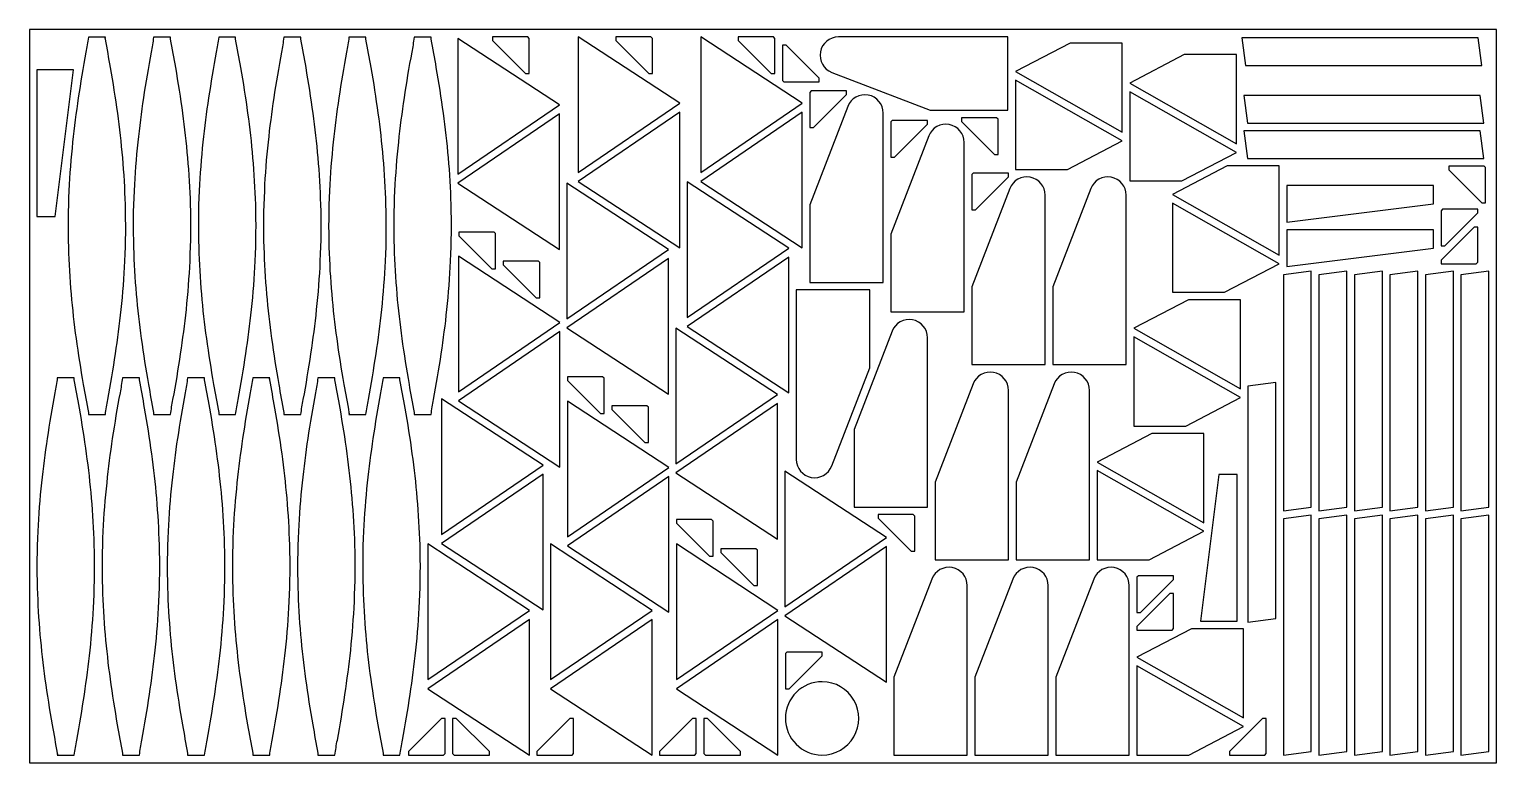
# Model space of a CAD drawing. Header units: metres. Extents: x 0 to 2000, y 0 to 1000.
import ezdxf

# ---------------------------------------------------------------- set-up
doc = ezdxf.new("R2010")
doc.units = ezdxf.units.M

msp = doc.modelspace()

# ---------------------------------------------------------------- linework, layer by layer
for points in [[(0, 0), (2000, 0), (2000, 1000), (0, 1000)], [(584, 987.4), (584, 802.4), (722.4, 896.9)], [(681.4, 987.6), (679.4, 989.6), (631.4, 989.6), (631.4, 984.6), (676.4, 939.6), (681.4, 939.6)], [(748.2, 989.8), (748.2, 804.8), (886.6, 899.3)], [(849.2, 987.6), (847.2, 989.6), (799.2, 989.6), (799.2, 984.6), (844.2, 939.6), (849.2, 939.6)], [(915.2, 989.8), (915.2, 804.8), (1053.6, 899.3)], [(1016.2, 987.6), (1014.2, 989.6), (966.2, 989.6), (966.2, 984.6), (1011.2, 939.6), (1016.2, 939.6)], [(1418.6, 981.3), (1344.2, 942.3), (1489.6, 859.6), (1489.6, 981.3)], [(1652.8, 988.6), (1657.8, 950.6), (1979.8, 950.6), (1974.8, 988.6)], [(1026.6, 930.2), (1028.6, 928.2), (1076.6, 928.2), (1076.6, 933.2), (1031.6, 978.2), (1026.6, 978.2)], [(1574.2, 965.5), (1499.8, 926.5), (1645.2, 843.8), (1645.2, 965.5)], [(60.4, 945), (10.4, 945), (10.4, 745), (35.4, 745)], [(1415.2, 809), (1489.6, 848), (1344.2, 930.7), (1344.2, 809)], [(1065.8, 916), (1063.8, 914), (1063.8, 866), (1068.8, 866), (1113.8, 911), (1113.8, 916)], [(1570.8, 793.2), (1645.2, 832.2), (1499.8, 914.9), (1499.8, 793.2)], [(1655.4, 910), (1660.4, 872), (1982.4, 872), (1977.4, 910)], [(722.4, 699.6), (722.4, 884.6), (584, 790.1)], [(886.6, 702), (886.6, 887), (748.2, 792.5)], [(1053.6, 702), (1053.6, 887), (915.2, 792.5)], [(1176.2, 875.8), (1174.2, 873.8), (1174.2, 825.8), (1179.2, 825.8), (1224.2, 870.8), (1224.2, 875.8)], [(1320.4, 877.4), (1318.4, 879.4), (1270.4, 879.4), (1270.4, 874.4), (1315.4, 829.4), (1320.4, 829.4)], [(1655.4, 861.8), (1660.4, 823.8), (1982.4, 823.8), (1977.4, 861.8)], [(1286.6, 804), (1284.6, 802), (1284.6, 754), (1289.6, 754), (1334.6, 799), (1334.6, 804)], [(1632.6, 813.7), (1558.2, 774.7), (1703.6, 692), (1703.6, 813.7)], [(1984.8, 811.6), (1982.8, 813.6), (1934.8, 813.6), (1934.8, 808.6), (1979.8, 763.6), (1984.8, 763.6)], [(732.6, 790.2), (732.6, 605.2), (871, 699.7)], [(896.8, 792), (896.8, 607), (1035.2, 701.5)], [(1713.8, 737), (1913.8, 762), (1913.8, 787), (1713.8, 787)], [(1629.2, 641.4), (1703.6, 680.4), (1558.2, 763.1), (1558.2, 641.4)], [(1926.2, 754.6), (1924.2, 752.6), (1924.2, 704.6), (1929.2, 704.6), (1974.2, 749.6), (1974.2, 754.6)], [(635.6, 721.4), (633.6, 723.4), (585.6, 723.4), (585.6, 718.4), (630.6, 673.4), (635.6, 673.4)], [(1713.8, 676.8), (1913.8, 701.8), (1913.8, 726.8), (1713.8, 726.8)], [(1972.2, 680.4), (1974.2, 682.4), (1974.2, 730.4), (1969.2, 730.4), (1924.2, 685.4), (1924.2, 680.4)], [(584.8, 690.8), (584.8, 505.8), (723.2, 600.3)], [(696, 682), (694, 684), (646, 684), (646, 679), (691, 634), (696, 634)], [(871, 502.4), (871, 687.4), (732.6, 592.9)], [(1035.2, 504.2), (1035.2, 689.2), (896.8, 594.7)], [(1747.4, 670.2), (1709.4, 665.2), (1709.4, 343.2), (1747.4, 348.2)], [(1795.8, 670.2), (1757.8, 665.2), (1757.8, 343.2), (1795.8, 348.2)], [(1844.2, 670.2), (1806.2, 665.2), (1806.2, 343.2), (1844.2, 348.2)], [(1892.6, 670.2), (1854.6, 665.2), (1854.6, 343.2), (1892.6, 348.2)], [(1941, 670.2), (1903, 665.2), (1903, 343.2), (1941, 348.2)], [(1989.4, 670.2), (1951.4, 665.2), (1951.4, 343.2), (1989.4, 348.2)], [(1579.8, 631.3), (1505.4, 592.3), (1650.8, 509.6), (1650.8, 631.3)], [(723.2, 403), (723.2, 588), (584.8, 493.5)], [(881.2, 592.4), (881.2, 407.4), (1019.6, 501.9)], [(1576.4, 459), (1650.8, 498), (1505.4, 580.7), (1505.4, 459)], [(783.4, 524.2), (781.4, 526.2), (733.4, 526.2), (733.4, 521.2), (778.4, 476.2), (783.4, 476.2)], [(1699, 518.6), (1661, 513.6), (1661, 191.6), (1699, 196.6)], [(561.8, 496), (561.8, 311), (700.2, 405.5)], [(733.4, 493), (733.4, 308), (871.8, 402.5)], [(843.8, 484.6), (841.8, 486.6), (793.8, 486.6), (793.8, 481.6), (838.8, 436.6), (843.8, 436.6)], [(1019.6, 304.6), (1019.6, 489.6), (881.2, 395.1)], [(1529.8, 448.9), (1455.4, 409.9), (1600.8, 327.2), (1600.8, 448.9)], [(700.2, 208.2), (700.2, 393.2), (561.8, 298.7)], [(871.8, 205.2), (871.8, 390.2), (733.4, 295.7)], [(1029.8, 397.6), (1029.8, 212.6), (1168.2, 307.1)], [(1526.4, 276.6), (1600.8, 315.6), (1455.4, 398.3), (1455.4, 276.6)], [(1596.2, 192.8), (1646.2, 192.8), (1646.2, 392.8), (1621.2, 392.8)], [(932, 329.4), (930, 331.4), (882, 331.4), (882, 326.4), (927, 281.4), (932, 281.4)], [(1206.8, 336.2), (1204.8, 338.2), (1156.8, 338.2), (1156.8, 333.2), (1201.8, 288.2), (1206.8, 288.2)], [(1747.4, 337.4), (1709.4, 332.4), (1709.4, 10.4), (1747.4, 15.4)], [(1795.8, 337.4), (1757.8, 332.4), (1757.8, 10.4), (1795.8, 15.4)], [(1844.2, 337.4), (1806.2, 332.4), (1806.2, 10.4), (1844.2, 15.4)], [(1892.6, 337.4), (1854.6, 332.4), (1854.6, 10.4), (1892.6, 15.4)], [(1941, 337.4), (1903, 332.4), (1903, 10.4), (1941, 15.4)], [(1989.4, 337.4), (1951.4, 332.4), (1951.4, 10.4), (1989.4, 15.4)], [(543.2, 298.2), (543.2, 113.2), (681.6, 207.7)], [(710.4, 298.2), (710.4, 113.2), (848.8, 207.7)], [(882, 298.2), (882, 113.2), (1020.4, 207.7)], [(992.4, 289.8), (990.4, 291.8), (942.4, 291.8), (942.4, 286.8), (987.4, 241.8), (992.4, 241.8)], [(1168.2, 109.8), (1168.2, 294.8), (1029.8, 200.3)], [(1511.6, 255), (1509.6, 253), (1509.6, 205), (1514.6, 205), (1559.6, 250), (1559.6, 255)], [(1557.6, 180.8), (1559.6, 182.8), (1559.6, 230.8), (1554.6, 230.8), (1509.6, 185.8), (1509.6, 180.8)], [(681.6, 10.4), (681.6, 195.4), (543.2, 100.9)], [(848.8, 10.4), (848.8, 195.4), (710.4, 100.9)], [(1020.4, 10.4), (1020.4, 195.4), (882, 100.9)], [(1584, 182.7), (1509.6, 143.7), (1655, 61), (1655, 182.7)], [(1032.6, 150.8), (1030.6, 148.8), (1030.6, 100.8), (1035.6, 100.8), (1080.6, 145.8), (1080.6, 150.8)], [(1580.6, 10.4), (1655, 49.4), (1509.6, 132.1), (1509.6, 10.4)], [(564.6, 10.4), (566.6, 12.4), (566.6, 60.4), (561.6, 60.4), (516.6, 15.4), (516.6, 10.4)], [(577, 12.4), (579, 10.4), (627, 10.4), (627, 15.4), (582, 60.4), (577, 60.4)], [(739.8, 10.4), (741.8, 12.4), (741.8, 60.4), (736.8, 60.4), (691.8, 15.4), (691.8, 10.4)], [(907, 10.4), (909, 12.4), (909, 60.4), (904, 60.4), (859, 15.4), (859, 10.4)], [(919.4, 12.4), (921.4, 10.4), (969.4, 10.4), (969.4, 15.4), (924.4, 60.4), (919.4, 60.4)], [(1683.8, 10.4), (1685.8, 12.4), (1685.8, 60.4), (1680.8, 60.4), (1635.8, 15.4), (1635.8, 10.4)]]:
    msp.add_lwpolyline(points, close=True)
for points in [[(80.5, 474.8), (103.6, 474.8, -0.011147), (107, 495.2, 0.009448), (117.4, 557.5, 0.010235), (125.2, 617.8, 0.015224), (130.2, 684, 0.019392), (130.9, 761.3, 0.014485), (127.2, 825, 0.01321), (120.4, 885.6, 0.008458), (110.7, 948, 0.003147), (103.6, 986.5, -0.046703), (103.6, 989.1), (80.5, 989.1, -0.011144), (77.2, 968.7, 0.009448), (66.7, 906.5, 0.010235), (59, 846.2, 0.015224), (53.9, 779.9, 0.01939), (53.2, 702.6, 0.014485), (56.9, 638.9, 0.01321), (63.7, 578.3, 0.008458), (73.5, 515.9, 0.003135), (80.5, 477.4, -0.046707)], [(169.3, 474.8), (192.4, 474.8, -0.011147), (195.8, 495.2, 0.009448), (206.2, 557.5, 0.010235), (214, 617.8, 0.015224), (219, 684, 0.019392), (219.7, 761.3, 0.014485), (216, 825, 0.01321), (209.2, 885.6, 0.008458), (199.5, 948, 0.003147), (192.4, 986.5, -0.046703), (192.4, 989.1), (169.3, 989.1, -0.011144), (166, 968.7, 0.009448), (155.5, 906.5, 0.010235), (147.8, 846.2, 0.015224), (142.7, 779.9, 0.01939), (142, 702.6, 0.014485), (145.7, 638.9, 0.01321), (152.5, 578.3, 0.008458), (162.3, 515.9, 0.003135), (169.3, 477.4, -0.046707)], [(258.1, 474.8), (281.2, 474.8, -0.011147), (284.6, 495.2, 0.009448), (295, 557.5, 0.010235), (302.8, 617.8, 0.015224), (307.8, 684, 0.019392), (308.5, 761.3, 0.014485), (304.8, 825, 0.01321), (298, 885.6, 0.008458), (288.3, 948, 0.003147), (281.2, 986.5, -0.046703), (281.2, 989.1), (258.1, 989.1, -0.011144), (254.8, 968.7, 0.009448), (244.3, 906.5, 0.010235), (236.6, 846.2, 0.015224), (231.5, 779.9, 0.01939), (230.8, 702.6, 0.014485), (234.5, 638.9, 0.01321), (241.3, 578.3, 0.008458), (251.1, 515.9, 0.003135), (258.1, 477.4, -0.046707)], [(346.9, 474.8), (370, 474.8, -0.011147), (373.4, 495.2, 0.009448), (383.8, 557.5, 0.010235), (391.6, 617.8, 0.015224), (396.6, 684, 0.019392), (397.3, 761.3, 0.014485), (393.6, 825, 0.01321), (386.8, 885.6, 0.008458), (377.1, 948, 0.003147), (370, 986.5, -0.046703), (370, 989.1), (346.9, 989.1, -0.011144), (343.6, 968.7, 0.009448), (333.1, 906.5, 0.010235), (325.4, 846.2, 0.015224), (320.3, 779.9, 0.01939), (319.6, 702.6, 0.014485), (323.3, 638.9, 0.01321), (330.1, 578.3, 0.008458), (339.9, 515.9, 0.003135), (346.9, 477.4, -0.046707)], [(435.7, 474.8), (458.8, 474.8, -0.011147), (462.2, 495.2, 0.009448), (472.6, 557.5, 0.010235), (480.4, 617.8, 0.015224), (485.4, 684, 0.019392), (486.1, 761.3, 0.014485), (482.4, 825, 0.01321), (475.6, 885.6, 0.008458), (465.9, 948, 0.003147), (458.8, 986.5, -0.046703), (458.8, 989.1), (435.7, 989.1, -0.011144), (432.4, 968.7, 0.009448), (421.9, 906.5, 0.010235), (414.2, 846.2, 0.015224), (409.1, 779.9, 0.01939), (408.4, 702.6, 0.014485), (412.1, 638.9, 0.01321), (418.9, 578.3, 0.008458), (428.7, 515.9, 0.003135), (435.7, 477.4, -0.046707)], [(524.5, 474.8), (547.6, 474.8, -0.011147), (551, 495.2, 0.009448), (561.4, 557.5, 0.010235), (569.2, 617.8, 0.015224), (574.2, 684, 0.019392), (574.9, 761.3, 0.014485), (571.2, 825, 0.01321), (564.4, 885.6, 0.008458), (554.7, 948, 0.003147), (547.6, 986.5, -0.046703), (547.6, 989.1), (524.5, 989.1, -0.011144), (521.2, 968.7, 0.009448), (510.7, 906.5, 0.010235), (503, 846.2, 0.015224), (497.9, 779.9, 0.01939), (497.2, 702.6, 0.014485), (500.9, 638.9, 0.01321), (507.7, 578.3, 0.008458), (517.5, 515.9, 0.003135), (524.5, 477.4, -0.046707)], [(1102.8, 989.6, 0.831036), (1093.8, 941.3), (1227.8, 889.6), (1333.8, 889.6), (1333.8, 989.6)], [(1163.8, 885.8, 0.831036), (1115.5, 894.8), (1063.8, 760.8), (1063.8, 654.8), (1163.8, 654.8)], [(1274.2, 845.6, 0.831036), (1225.9, 854.6), (1174.2, 720.6), (1174.2, 614.6), (1274.2, 614.6)], [(1384.6, 773.8, 0.831036), (1336.3, 782.8), (1284.6, 648.8), (1284.6, 542.8), (1384.6, 542.8)], [(1495, 773.8, 0.831036), (1446.7, 782.8), (1395, 648.8), (1395, 542.8), (1495, 542.8)], [(1045.4, 413.6, 0.831036), (1093.7, 404.6), (1145.4, 538.6), (1145.4, 644.6), (1045.4, 644.6)], [(1224.2, 579.4, 0.831036), (1175.9, 588.4), (1124.2, 454.4), (1124.2, 348.4), (1224.2, 348.4)], [(38.1, 10.4), (61.2, 10.4, -0.011147), (64.6, 30.8, 0.009448), (75, 93.1, 0.010235), (82.8, 153.4, 0.015224), (87.8, 219.6, 0.019392), (88.5, 296.9, 0.014485), (84.8, 360.6, 0.01321), (78, 421.2, 0.008458), (68.3, 483.6, 0.003147), (61.2, 522.1, -0.046703), (61.2, 524.7), (38.1, 524.7, -0.011144), (34.8, 504.3, 0.009448), (24.3, 442.1, 0.010235), (16.6, 381.8, 0.015224), (11.5, 315.5, 0.01939), (10.8, 238.2, 0.014485), (14.5, 174.5, 0.01321), (21.3, 113.9, 0.008458), (31.1, 51.5, 0.003135), (38.1, 13, -0.046707)], [(126.9, 10.4), (150, 10.4, -0.011147), (153.4, 30.8, 0.009448), (163.8, 93.1, 0.010235), (171.6, 153.4, 0.015224), (176.6, 219.6, 0.019392), (177.3, 296.9, 0.014485), (173.6, 360.6, 0.01321), (166.8, 421.2, 0.008458), (157.1, 483.6, 0.003147), (150, 522.1, -0.046703), (150, 524.7), (126.9, 524.7, -0.011144), (123.6, 504.3, 0.009448), (113.1, 442.1, 0.010235), (105.4, 381.8, 0.015224), (100.3, 315.5, 0.01939), (99.6, 238.2, 0.014485), (103.3, 174.5, 0.01321), (110.1, 113.9, 0.008458), (119.9, 51.5, 0.003135), (126.9, 13, -0.046707)], [(215.7, 10.4), (238.8, 10.4, -0.011147), (242.2, 30.8, 0.009448), (252.6, 93.1, 0.010235), (260.4, 153.4, 0.015224), (265.4, 219.6, 0.019392), (266.1, 296.9, 0.014485), (262.4, 360.6, 0.01321), (255.6, 421.2, 0.008458), (245.9, 483.6, 0.003147), (238.8, 522.1, -0.046703), (238.8, 524.7), (215.7, 524.7, -0.011144), (212.4, 504.3, 0.009448), (201.9, 442.1, 0.010235), (194.2, 381.8, 0.015224), (189.1, 315.5, 0.01939), (188.4, 238.2, 0.014485), (192.1, 174.5, 0.01321), (198.9, 113.9, 0.008458), (208.7, 51.5, 0.003135), (215.7, 13, -0.046707)], [(304.5, 10.4), (327.6, 10.4, -0.011147), (331, 30.8, 0.009448), (341.4, 93.1, 0.010235), (349.2, 153.4, 0.015224), (354.2, 219.6, 0.019392), (354.9, 296.9, 0.014485), (351.2, 360.6, 0.01321), (344.4, 421.2, 0.008458), (334.7, 483.6, 0.003147), (327.6, 522.1, -0.046703), (327.6, 524.7), (304.5, 524.7, -0.011144), (301.2, 504.3, 0.009448), (290.7, 442.1, 0.010235), (283, 381.8, 0.015224), (277.9, 315.5, 0.01939), (277.2, 238.2, 0.014485), (280.9, 174.5, 0.01321), (287.7, 113.9, 0.008458), (297.5, 51.5, 0.003135), (304.5, 13, -0.046707)], [(393.3, 10.4), (416.4, 10.4, -0.011147), (419.8, 30.8, 0.009448), (430.2, 93.1, 0.010235), (438, 153.4, 0.015224), (443, 219.6, 0.019392), (443.7, 296.9, 0.014485), (440, 360.6, 0.01321), (433.2, 421.2, 0.008458), (423.5, 483.6, 0.003147), (416.4, 522.1, -0.046703), (416.4, 524.7), (393.3, 524.7, -0.011144), (390, 504.3, 0.009448), (379.5, 442.1, 0.010235), (371.8, 381.8, 0.015224), (366.7, 315.5, 0.01939), (366, 238.2, 0.014485), (369.7, 174.5, 0.01321), (376.5, 113.9, 0.008458), (386.3, 51.5, 0.003135), (393.3, 13, -0.046707)], [(482.1, 10.4), (505.2, 10.4, -0.011147), (508.6, 30.8, 0.009448), (519, 93.1, 0.010235), (526.8, 153.4, 0.015224), (531.8, 219.6, 0.019392), (532.5, 296.9, 0.014485), (528.8, 360.6, 0.01321), (522, 421.2, 0.008458), (512.3, 483.6, 0.003147), (505.2, 522.1, -0.046703), (505.2, 524.7), (482.1, 524.7, -0.011144), (478.8, 504.3, 0.009448), (468.3, 442.1, 0.010235), (460.6, 381.8, 0.015224), (455.5, 315.5, 0.01939), (454.8, 238.2, 0.014485), (458.5, 174.5, 0.01321), (465.3, 113.9, 0.008458), (475.1, 51.5, 0.003135), (482.1, 13, -0.046707)], [(1334.6, 507.6, 0.831036), (1286.3, 516.6), (1234.6, 382.6), (1234.6, 276.6), (1334.6, 276.6)], [(1445, 507.6, 0.831036), (1396.7, 516.6), (1345, 382.6), (1345, 276.6), (1445, 276.6)], [(1278.4, 241.4, 0.831036), (1230.1, 250.4), (1178.4, 116.4), (1178.4, 10.4), (1278.4, 10.4)], [(1388.8, 241.4, 0.831036), (1340.5, 250.4), (1288.8, 116.4), (1288.8, 10.4), (1388.8, 10.4)], [(1499.2, 241.4, 0.831036), (1450.9, 250.4), (1399.2, 116.4), (1399.2, 10.4), (1499.2, 10.4)], [(1080.8, 110.4, 1), (1080.4, 10.4, 1)]]:
    msp.add_lwpolyline(points, format="xyb", close=True)

doc.saveas('drawing.dxf')
